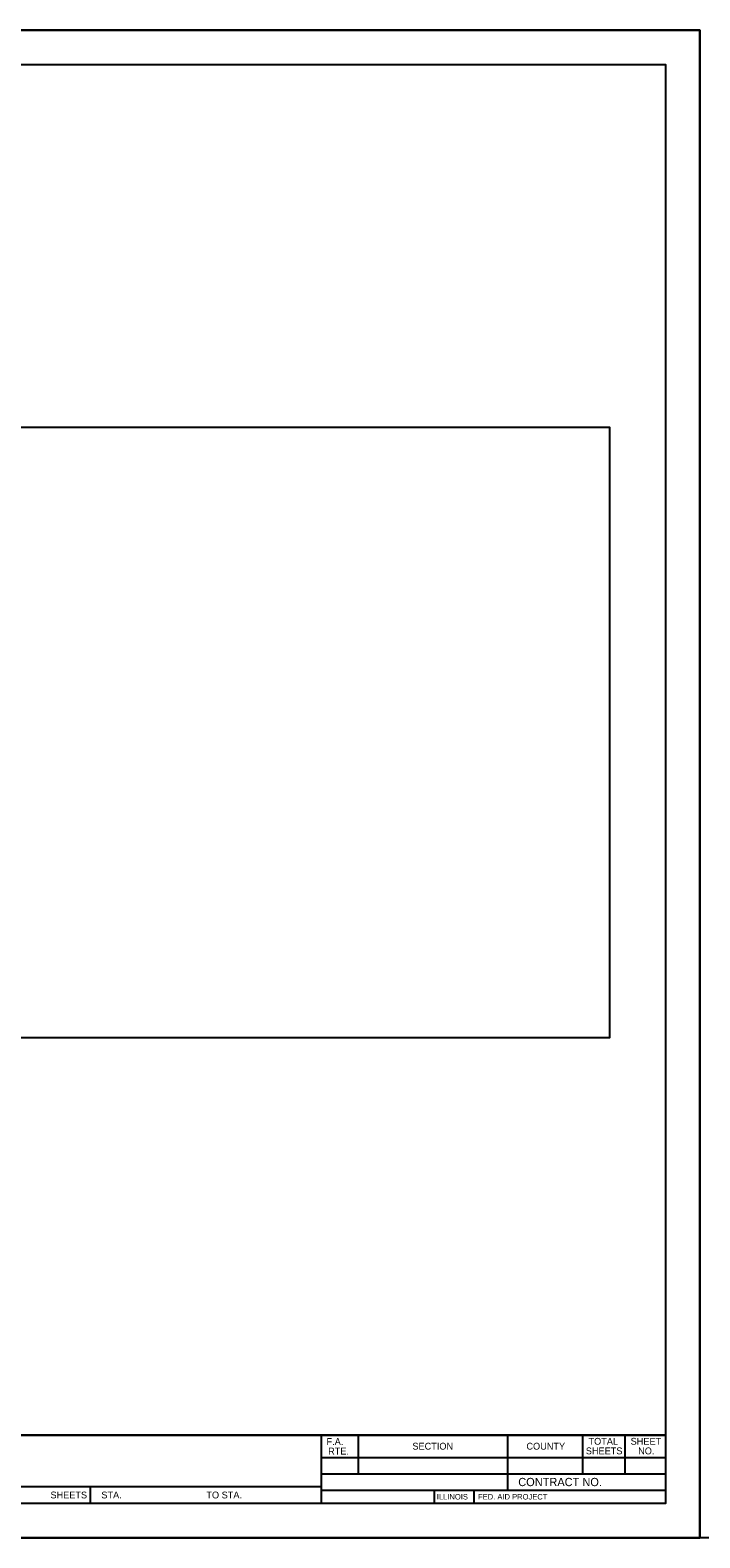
# Model space of a CAD drawing. Extents: x 402664 to 405384, y 1167702 to 1169832.
# Drawn here: x 403828.4 to 404023.9, y 1167702.1 to 1168142.1 of the extents above; entities that cross this region are included whole.
import ezdxf

# ---------------------------------------------------------------- set-up
doc = ezdxf.new("R2010")
doc.units = 0
for name, color, linetype in [('Level 48', 7, 'Continuous'), ('Sheets_50 Reference Boundary', 7, 'Continuous'), ('Sheets_General Details', 7, 'Continuous'), ('Sheets_Printer Plotting Border', 7, 'Continuous')]:
    doc.layers.add(name, color=color, linetype=linetype)

msp = doc.modelspace()

# ---------------------------------------------------------------- linework, layer by layer
at = {"layer": 'Level 48'}
msp.add_lwpolyline([(403343.88, 1168142.12), (404023.88, 1168142.12), (404023.88, 1167702.12), (403343.88, 1167702.12)], close=True, dxfattribs=at)
at = {"layer": 'Sheets_50 Reference Boundary'}
msp.add_lwpolyline([(403383.88, 1168132.11), (404013.88, 1168132.11), (404013.88, 1167732.12), (403383.88, 1167732.12)], close=True, dxfattribs=at)
at = {"layer": 'Sheets_General Details'}
for p, q in [((404023.88, 1168142.12), (403343.88, 1168142.12)), ((404023.88, 1167702.12), (404023.88, 1168142.12)), ((404023.88, 1168142.12), (404023.88, 1167702.12)), ((403383.88, 1167732.12), (404013.88, 1167732.12)), ((403913.36, 1167732.12), (403913.36, 1167712.12)), ((403924.17, 1167732.12), (403924.17, 1167720.81)), ((403967.77, 1167732.12), (403967.77, 1167716.01)), ((403989.61, 1167732.12), (403989.61, 1167720.81)), ((404002.02, 1167732.12), (404002.02, 1167720.81)), ((403913.36, 1167725.61), (404013.88, 1167725.61)), ((403913.36, 1167720.81), (404013.88, 1167720.81)), ((403759.36, 1167717.12), (403913.36, 1167717.12)), ((403845.88, 1167717.12), (403845.88, 1167712.12)), ((403913.36, 1167716.01), (404013.88, 1167716.01)), ((403946.31, 1167716.01), (403946.31, 1167712.12)), ((403957.91, 1167716.01), (403957.91, 1167712.12)), ((404023.88, 1167702.12), (403343.88, 1167702.12)), ((404703.88, 1167702.12), (404023.88, 1167702.12))]:
    msp.add_line(p, q, dxfattribs=at)
for points in [[(403383.88, 1168132.12), (404013.88, 1168132.12), (404013.88, 1167712.12), (403383.88, 1167712.12)], [(403385.39, 1167848.09), (403997.58, 1167848.09), (403997.58, 1168026.19), (403385.39, 1168026.19)]]:
    msp.add_lwpolyline(points, close=True, dxfattribs=at)
at = {"layer": 'Sheets_Printer Plotting Border'}
msp.add_lwpolyline([(403343.88, 1167702.12), (404023.88, 1167702.12), (404023.88, 1168142.12), (403343.88, 1168142.12)], close=True, dxfattribs=at)

# ---------------------------------------------------------------- texts
at = {"layer": 'Sheets_General Details'}
for s, height, p in [('F.A.  ', 2, (403914.91, 1167729.22)), ('SECTION', 2, (403939.97, 1167727.86)), ('COUNTY', 2, (403973.26, 1167727.86)), ('TOTAL', 2, (403991.38, 1167729.29)), ('SHEET', 2, (404003.67, 1167729.29)), ('RTE.', 2, (403915.37, 1167726.42)), ('SHEETS', 2, (403990.59, 1167726.49)), ('NO.', 2, (404005.87, 1167726.49)), ('CONTRACT NO.      ', 2.4, (403970.87, 1167717.21)), ('SHEETS', 2, (403834.32, 1167713.62)), ('STA.', 2, (403849.18, 1167713.62)), ('TO STA.', 2, (403879.84, 1167713.62)), ('ILLINOIS', 1.6, (403947.09, 1167713.31)), ('FED. AID PROJECT', 1.6, (403959.13, 1167713.31))]:
    msp.add_text(s, height=height, dxfattribs=at).set_placement(p)

doc.saveas('drawing.dxf')
